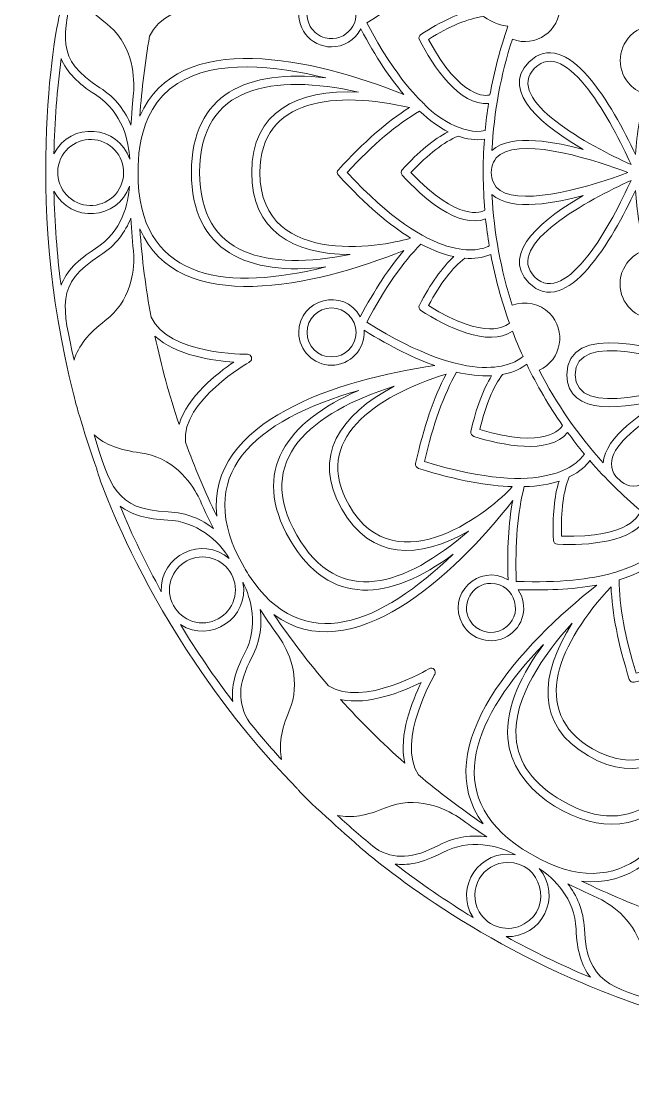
# Model space of a CAD drawing. Header units: inches. Extents: x 34 to 3700, y -15 to 877.
# Drawn here: x 34 to 331, y -7 to 505 of the extents above; entities that cross this region are included whole.
import ezdxf

# ---------------------------------------------------------------- set-up
doc = ezdxf.new("R2010")
doc.units = ezdxf.units.IN
doc.header["$MEASUREMENT"] = 0
doc.layers.add('_U+0421_U+043B_U+043E_U+0439 1', color=7, linetype='Continuous')

msp = doc.modelspace()

# ---------------------------------------------------------------- linework, layer by layer
at = {"layer": '_U+0421_U+043B_U+043E_U+0439 1', "color": 1, "lineweight": 9, "true_color": 0xff0000}
for points, knots in [([(885.18, 539.34), (885.34, 540.34), (879.04, 561.38), (874.14, 575.06), (874.1, 576.06), (848.02, 657.49), (777.01, 729.88), (776.46, 730.51), (773.72, 733.55), (772.99, 733.95), (718.8, 787.77), (653.77, 823.99), (585.33, 842.75), (584.33, 843.54), (560.87, 848.85), (548.94, 851.01), (547.94, 851.58), (462.62, 869.67), (364.53, 844.05), (363.32, 844.23), (340.67, 837.25), (328.81, 833), (324.81, 832.85), (251.15, 804.4), (197.6, 757.48), (178.33, 740.58), (179.49, 741), (172.8, 734.81), (171.58, 734.44), (167.67, 729.76), (166.86, 728.71), (160.15, 721.83), (153.71, 714.75), (147.52, 707.49), (146.52, 707.06), (87.96, 642.13), (61.12, 544.19), (60.32, 543.18), (55.05, 519.91), (52.86, 507.79), (52.29, 506.79), (34.21, 421.42), (59.82, 323.39), (59.67, 322.39), (65.96, 301.35), (70.87, 287.66), (70.94, 285.8), (97.87, 204.34), (167.99, 132.85), (168.33, 132.46), (168.69, 132.06), (169.05, 131.66), (169.55, 130.01), (194.12, 108.3), (196.38, 106.38), (196.8, 105.38), (241.92, 65.74), (306.51, 38.42), (323.89, 31.07), (341.63, 24.92), (359.67, 19.98), (360.67, 19.18), (384.17, 13.87), (396.07, 11.72), (397.07, 11.15), (482.4, -6.94), (580.48, 18.68), (581.5, 18.52), (602.65, 24.87), (616.18, 29.72), (617.18, 29.75), (698.63, 55.85), (771.02, 126.85), (771.41, 127.2), (771.81, 127.55), (772.2, 127.91), (773.42, 128.28), (777.34, 132.97), (778.15, 134.01), (784.85, 140.89), (791.3, 147.97), (797.48, 155.23), (798.48, 155.65), (857.05, 220.6), (883.89, 318.56), (884.67, 319.56), (889.87, 342.38), (892.14, 354.91), (892.73, 355.91), (910.8, 441.3), (885.18, 539.34)], [0, 0, 0, 0, 1, 1, 1, 2, 2, 2, 3, 3, 3, 4, 4, 4, 5, 5, 5, 6, 6, 6, 7, 7, 7, 8, 8, 8, 9, 9, 9, 10, 10, 10, 11, 11, 11, 12, 12, 12, 13, 13, 13, 14, 14, 14, 15, 15, 15, 16, 16, 16, 17, 17, 17, 18, 18, 18, 19, 19, 19, 20, 20, 20, 21, 21, 21, 22, 22, 22, 23, 23, 23, 24, 24, 24, 25, 25, 25, 26, 26, 26, 27, 27, 27, 28, 28, 28, 29, 29, 29, 30, 30, 30, 30]), ([(234.83, 524.98), (224.44, 521.3), (212.98, 515.56), (200.59, 507.85), (200.64, 510.64), (199.98, 513.46), (198.49, 516.04), (191.42, 528.29), (173.03, 525.79), (169.39, 512.21), (166.69, 502.14), (174.28, 492.21), (184.76, 492.21), (190.5, 492.21), (196.07, 495.39), (198.87, 500.9), (206.23, 487.14), (213.27, 476.84), (219.81, 469.15), (176.29, 486.69), (110.35, 501.55), (91.78, 458.71), (92.73, 472.13), (94.35, 484.96), (96.53, 497.41), (104.82, 515.82), (142.55, 515.6), (142.95, 515.6), (144.99, 515.56), (145.78, 518.33), (143.95, 519.34), (143.61, 519.53), (110.46, 538.2), (112.48, 558.25), (117.11, 571.33), (122.65, 584.67), (129.1, 597.91), (123.87, 551.46), (188.78, 531.48), (234.83, 524.98)], [0, 0, 0, 0, 1, 1, 1, 2, 2, 2, 3, 3, 3, 4, 4, 4, 5, 5, 5, 6, 6, 6, 7, 7, 7, 8, 8, 8, 9, 9, 9, 10, 10, 10, 11, 11, 11, 12, 12, 12, 13, 13, 13, 13]), ([(295.52, 511.86), (295.52, 518.55), (291.54, 524.64), (285.52, 527.39), (293.9, 543.64), (304.34, 558.67), (316.49, 572.12), (317.15, 559.46), (336.44, 546.97), (347.43, 540.61), (327.45, 545.93), (298.89, 550.09), (298.89, 529.42), (298.89, 503.68), (343.06, 515.72), (367.15, 524.47), (360.66, 517.13), (354.82, 509.01), (349.83, 500.14), (348.86, 502.47), (337.43, 505.43), (329.72, 497.72), (323.07, 491.07), (323.07, 480.25), (329.72, 473.6), (331.13, 472.19), (335.26, 469.11), (337.11, 469.6), (334.51, 460.4), (332.75, 450.45), (332.11, 440.14), (321.21, 463.45), (298.56, 502.95), (280.4, 484.79), (265.78, 470.17), (288.92, 452.92), (306.81, 442.55), (294.48, 445.84), (271.9, 450.68), (262.54, 442.04), (263.48, 460.75), (266.89, 478.82), (272.43, 495.94), (283.68, 491.67), (295.52, 500.06), (295.52, 511.86)], [0, 0, 0, 0, 1, 1, 1, 2, 2, 2, 3, 3, 3, 4, 4, 4, 5, 5, 5, 6, 6, 6, 7, 7, 7, 8, 8, 8, 9, 9, 9, 10, 10, 10, 11, 11, 11, 12, 12, 12, 13, 13, 13, 14, 14, 14, 15, 15, 15, 15]), ([(60.01, 522.76), (62.13, 516.02), (67.02, 510.07), (75.02, 503.99), (87.89, 494.2), (89.15, 479.01), (88.82, 471.14), (88.47, 467.67), (87.99, 463.22), (87.47, 454.29), (84.83, 460.8), (80.26, 467.49), (72.4, 472.45), (50.55, 486.24), (54.44, 497.63), (60.01, 522.76)], [0, 0, 0, 0, 1, 1, 1, 2, 2, 2, 3, 3, 3, 4, 4, 4, 5, 5, 5, 5]), ([(243.48, 523.51), (247.13, 517.64), (250.79, 513.37), (254.24, 510.27), (246.69, 508.58), (237.9, 504.56), (228.02, 498.27), (227.15, 497.71), (226.85, 496.58), (227.32, 495.66), (233.91, 483), (246.75, 463.43), (260.86, 464.77), (260.19, 460.42), (259.64, 456.05), (259.23, 451.65), (249, 449.29), (234.68, 458.53), (229.28, 464.88), (228.44, 465.88), (216.72, 475.67), (201.8, 503.9), (217.33, 513.65), (231.33, 520.23), (243.48, 523.51)], [0, 0, 0, 0, 1, 1, 1, 2, 2, 2, 3, 3, 3, 4, 4, 4, 5, 5, 5, 6, 6, 6, 7, 7, 7, 8, 8, 8, 8]), ([(181.66, 496.62), (178.59, 497.44), (176.03, 499.41), (174.44, 502.16), (169.86, 510.09), (175.62, 519.98), (184.71, 519.98), (188.82, 519.98), (192.83, 517.85), (195.02, 514.04), (200.32, 504.88), (191.81, 493.9), (181.66, 496.62)], [0, 0, 0, 0, 1, 1, 1, 2, 2, 2, 3, 3, 3, 4, 4, 4, 4]), ([(261.55, 468.93), (259.78, 468.47), (247.47, 466.54), (231.73, 495.88), (242.1, 502.31), (251.08, 506.02), (258.44, 506.95), (263.34, 503.62), (267.54, 502.55), (270.24, 502.25), (266.46, 491.44), (263.55, 480.3), (261.55, 468.93)], [0, 0, 0, 0, 1, 1, 1, 2, 2, 2, 3, 3, 3, 4, 4, 4, 4]), ([(283.23, 481.96), (298.69, 497.42), (320.95, 455.11), (329.96, 435.22), (310.25, 444.07), (267.93, 466.66), (283.23, 481.96)], [0, 0, 0, 0, 1, 1, 1, 2, 2, 2, 2]), ([(53.65, 486.56), (56.33, 479.99), (61.73, 474.46), (70.27, 469.07), (83.74, 460.58), (86.44, 445.9), (86.86, 437.94), (86.86, 437.88), (86.86, 437.83), (86.86, 437.77), (81.25, 454.38), (58.23, 456.28), (50.15, 440.42), (50.48, 456.02), (51.66, 471.42), (53.65, 486.56)], [0, 0, 0, 0, 1, 1, 1, 2, 2, 2, 3, 3, 3, 4, 4, 4, 5, 5, 5, 5]), ([(109.99, 474.43), (128.52, 486.29), (157.5, 483.24), (181.97, 477.17), (144.09, 481.57), (116.79, 469.65), (116.79, 431.36), (116.79, 392.98), (144.21, 381.16), (182.03, 385.57), (135.03, 373.89), (93.54, 378.35), (90.95, 426.51), (91.1, 432.46), (88.4, 460.63), (109.99, 474.43)], [0, 0, 0, 0, 1, 1, 1, 2, 2, 2, 3, 3, 3, 4, 4, 4, 5, 5, 5, 5]), ([(120.79, 431.36), (120.79, 473.84), (156.52, 479.34), (197.83, 470.33), (168.1, 471.57), (146.01, 460.99), (146.01, 431.36), (146.01, 403.16), (165.76, 391.67), (193.83, 391.58), (153.69, 383.71), (120.79, 390.59), (120.79, 431.36)], [0, 0, 0, 0, 1, 1, 1, 2, 2, 2, 3, 3, 3, 4, 4, 4, 4]), ([(150.01, 431.36), (150.01, 467.84), (187.24, 470.87), (222.55, 462.83), (211.76, 456.05), (200.18, 445.95), (188.06, 432.71), (187.36, 431.95), (187.36, 430.78), (188.06, 430.01), (201.58, 415.25), (213.23, 405.66), (223.08, 399.56), (214.87, 396.68), (150.01, 382.76), (150.01, 431.36)], [0, 0, 0, 0, 1, 1, 1, 2, 2, 2, 3, 3, 3, 4, 4, 4, 5, 5, 5, 5]), ([(219.04, 432.71), (218.34, 431.95), (218.34, 430.78), (219.04, 430.01), (228.72, 419.44), (246.19, 403.9), (259.45, 408.86), (259.9, 404.46), (260.49, 400.1), (261.21, 395.76), (256.49, 393.36), (234.27, 386.1), (192.26, 431.36), (204.73, 444.8), (216.55, 454.78), (227.43, 461.1), (232.47, 456.37), (237.12, 453.19), (241.25, 451.09), (234.4, 447.5), (226.94, 441.35), (219.04, 432.71)], [0, 0, 0, 0, 1, 1, 1, 2, 2, 2, 3, 3, 3, 4, 4, 4, 5, 5, 5, 6, 6, 6, 7, 7, 7, 7]), ([(81.8, 423.37), (77.39, 415.73), (67.59, 413.1), (59.95, 417.51), (52.31, 421.92), (49.69, 431.72), (54.1, 439.36), (58.51, 447), (68.3, 449.63), (75.95, 445.22), (83.59, 440.81), (86.21, 431.01), (81.8, 423.37)], [0, 0, 0, 0, 1, 1, 1, 2, 2, 2, 3, 3, 3, 4, 4, 4, 4]), ([(259.06, 413.07), (257.63, 412.24), (246.24, 406.89), (223.24, 431.36), (231.59, 440.26), (239.3, 446.17), (246.17, 448.98), (250.23, 447.56), (254.67, 446.84), (258.87, 447.5), (258, 435.69), (258.11, 424.4), (259.06, 413.07)], [0, 0, 0, 0, 1, 1, 1, 2, 2, 2, 3, 3, 3, 4, 4, 4, 4]), ([(328.37, 431.35), (311.64, 424.99), (278.2, 414.82), (266.49, 422.64), (260.83, 426.42), (260.76, 436.26), (266.49, 440.09), (279.03, 448.46), (314.17, 436.7), (328.37, 431.35)], [0, 0, 0, 0, 1, 1, 1, 2, 2, 2, 3, 3, 3, 3]), ([(50.15, 422.3), (58.1, 406.63), (81.01, 408.2), (86.82, 424.77), (86.25, 416.64), (83.27, 402.68), (70.27, 394.47), (61.65, 389.03), (56.22, 383.44), (53.56, 376.78), (51.63, 391.72), (50.48, 406.91), (50.15, 422.3)], [0, 0, 0, 0, 1, 1, 1, 2, 2, 2, 3, 3, 3, 4, 4, 4, 4]), ([(329.98, 427.49), (321.12, 407.77), (298.53, 365.47), (283.23, 380.76), (267.79, 396.21), (310.03, 418.46), (329.98, 427.49)], [0, 0, 0, 0, 1, 1, 1, 2, 2, 2, 2]), ([(285.4, 335.57), (296.34, 340.5), (298.78, 354.79), (290.43, 363.14), (285.7, 367.87), (278.56, 369.37), (272.36, 367.03), (266.86, 384.08), (263.48, 402.07), (262.54, 420.69), (271.9, 412.05), (294.41, 416.87), (306.82, 420.17), (288.92, 409.81), (265.78, 392.56), (280.41, 377.93), (298.52, 359.82), (321.17, 399.19), (332.12, 422.58), (332.71, 413), (334.31, 403.09), (337.08, 393.27), (334.74, 394.16), (324.62, 388.2), (324.62, 377.32), (324.62, 367.92), (332.27, 360.27), (341.67, 360.27), (343.72, 360.27), (348.83, 361), (349.77, 362.71), (354.51, 354.25), (360.27, 346.03), (367.16, 338.26), (342.95, 347.04), (298.89, 359.01), (298.89, 333.31), (298.89, 312.64), (327.5, 316.81), (347.43, 322.12), (336.44, 315.76), (317.15, 303.27), (316.49, 290.6), (304.29, 304.12), (293.8, 319.22), (285.4, 335.57)], [0, 0, 0, 0, 1, 1, 1, 2, 2, 2, 3, 3, 3, 4, 4, 4, 5, 5, 5, 6, 6, 6, 7, 7, 7, 8, 8, 8, 9, 9, 9, 10, 10, 10, 11, 11, 11, 12, 12, 12, 13, 13, 13, 14, 14, 14, 15, 15, 15, 15]), ([(72.41, 391.09), (80.22, 396.02), (84.79, 402.67), (87.43, 409.16), (87.77, 403.13), (88.25, 397.13), (88.87, 391.15), (89.01, 383.01), (87.27, 368.88), (75.02, 359.56), (66.88, 353.37), (61.96, 347.32), (59.9, 340.43), (54.33, 365.76), (50.59, 377.33), (72.41, 391.09)], [0, 0, 0, 0, 1, 1, 1, 2, 2, 2, 3, 3, 3, 4, 4, 4, 5, 5, 5, 5]), ([(129.1, 264.81), (123.4, 276.51), (118.31, 288.49), (113.87, 300.61), (111.89, 320.7), (144.66, 339.35), (144.99, 339.54), (146.83, 340.57), (145.98, 343.36), (143.98, 343.28), (143.6, 343.28), (105.51, 342.89), (97.26, 361.27), (94.7, 375.02), (92.83, 389.24), (91.78, 404.02), (110.4, 361.05), (176.63, 376.17), (219.86, 393.6), (212.67, 385.17), (205.57, 374.4), (198.67, 361.44), (190.76, 375.86), (168.85, 370.17), (168.85, 353.83), (168.85, 345.07), (175.97, 337.95), (184.73, 337.95), (193.77, 337.95), (201.18, 345.57), (200.56, 354.89), (213.9, 346.58), (225.22, 341.15), (234.77, 337.74), (188.58, 331.21), (123.88, 311.19), (129.1, 264.81)], [0, 0, 0, 0, 1, 1, 1, 2, 2, 2, 3, 3, 3, 4, 4, 4, 5, 5, 5, 6, 6, 6, 7, 7, 7, 8, 8, 8, 9, 9, 9, 10, 10, 10, 11, 11, 11, 12, 12, 12, 12]), ([(228.09, 396.66), (234.18, 393.4), (239.49, 391.52), (244.03, 390.56), (238.33, 385.32), (232.73, 377.45), (227.32, 367.07), (226.85, 366.15), (227.15, 365.01), (228.02, 364.46), (240, 356.82), (260.88, 346.32), (272.45, 354.42), (274.03, 350.31), (275.75, 346.26), (277.58, 342.25), (273.53, 338.65), (253.9, 326.11), (201.8, 358.83), (210.38, 375.04), (219.21, 387.74), (228.09, 396.66)], [0, 0, 0, 0, 1, 1, 1, 2, 2, 2, 3, 3, 3, 4, 4, 4, 5, 5, 5, 6, 6, 6, 7, 7, 7, 7]), ([(249.32, 389.8), (253.57, 389.48), (258.05, 389.93), (261.94, 391.64), (264.06, 380.28), (267.08, 369.16), (270.98, 358.37), (269.52, 356.97), (259.74, 349.49), (231.73, 366.85), (237.5, 377.6), (243.41, 385.31), (249.32, 389.8)], [0, 0, 0, 0, 1, 1, 1, 2, 2, 2, 3, 3, 3, 4, 4, 4, 4]), ([(196.62, 353.83), (196.62, 347.28), (191.29, 341.95), (184.73, 341.95), (178.18, 341.95), (172.85, 347.28), (172.85, 353.83), (172.85, 360.38), (178.18, 365.71), (184.73, 365.71), (191.29, 365.71), (196.62, 360.38), (196.62, 353.83)], [0, 0, 0, 0, 1, 1, 1, 2, 2, 2, 3, 3, 3, 4, 4, 4, 4]), ([(368.99, 333.3), (348.77, 325.61), (302.89, 311.68), (302.89, 333.31), (302.89, 355.15), (348.5, 341.01), (368.99, 333.3)], [0, 0, 0, 0, 1, 1, 1, 2, 2, 2, 2]), ([(99.09, 352.09), (109.31, 342.58), (127.54, 340.11), (137.37, 339.48), (129.22, 334), (114.8, 322.71), (110.82, 309.3), (106.11, 323.22), (102.18, 337.51), (99.09, 352.09)], [0, 0, 0, 0, 1, 1, 1, 2, 2, 2, 3, 3, 3, 3]), ([(296.77, 308.76), (295.85, 307.18), (288.51, 297.11), (256.64, 306.73), (259.42, 318.61), (263.14, 327.59), (267.69, 333.45), (273.51, 334.56), (277.23, 336.77), (279.36, 338.47), (284.33, 328.15), (290.14, 318.22), (296.77, 308.76)], [0, 0, 0, 0, 1, 1, 1, 2, 2, 2, 3, 3, 3, 4, 4, 4, 4]), ([(193.22, 270.12), (174.98, 301.7), (205.7, 322.95), (240.31, 333.64), (234.35, 322.37), (229.37, 307.83), (225.49, 290.31), (225.27, 289.3), (225.85, 288.28), (226.84, 287.97), (245.94, 281.94), (260.82, 279.47), (272.4, 279.11), (263.29, 268.51), (216.37, 230.02), (193.22, 270.12)], [0, 0, 0, 0, 1, 1, 1, 2, 2, 2, 3, 3, 3, 4, 4, 4, 5, 5, 5, 5]), ([(229.8, 291.24), (233.88, 309.11), (239.13, 323.66), (245.4, 334.58), (250.91, 333.29), (256.7, 332.52), (262.37, 332.82), (258.23, 326.29), (254.85, 317.23), (252.32, 305.8), (252.1, 304.79), (252.68, 303.77), (253.67, 303.46), (267.23, 299.18), (290.15, 294.37), (299.23, 305.33), (301.82, 301.78), (304.52, 298.31), (307.34, 294.91), (304.48, 290.51), (288.93, 273.02), (229.8, 291.24)], [0, 0, 0, 0, 1, 1, 1, 2, 2, 2, 3, 3, 3, 4, 4, 4, 5, 5, 5, 6, 6, 6, 7, 7, 7, 7]), ([(189.75, 268.12), (203.91, 243.59), (226.83, 243.68), (251.08, 257.59), (220.29, 230.73), (188.32, 220.15), (167.91, 255.51), (146.68, 292.28), (174.86, 314.92), (215.15, 327.78), (188.78, 313.98), (174.94, 293.77), (189.75, 268.12)], [0, 0, 0, 0, 1, 1, 1, 2, 2, 2, 3, 3, 3, 4, 4, 4, 4]), ([(370.6, 329.44), (363.26, 313.11), (346.81, 282.27), (333, 279.52), (327.61, 278.45), (324.72, 281.98), (322.65, 284.08), (310.53, 299.59), (352.61, 321.29), (370.6, 329.44)], [0, 0, 0, 0, 1, 1, 1, 2, 2, 2, 3, 3, 3, 3]), ([(197.99, 325.77), (163.08, 310.68), (145.27, 286.73), (164.45, 253.51), (183.59, 220.36), (213.18, 223.68), (243.78, 246.42), (209.02, 212.94), (170.84, 195.92), (144.49, 236.39), (143.7, 237.84), (143, 238.96), (142.51, 239.7), (116.1, 285.01), (147.59, 311.25), (197.99, 325.77)], [0, 0, 0, 0, 1, 1, 1, 2, 2, 2, 3, 3, 3, 4, 4, 4, 5, 5, 5, 5]), ([(69.59, 304.26), (74.79, 299.49), (82, 296.78), (91.96, 295.51), (107.64, 293.52), (116.28, 281.53), (120.07, 274.46), (122.43, 269.17), (124.91, 263.94), (127.49, 258.78), (121.96, 263.07), (114.69, 266.54), (105.46, 266.9), (79.65, 267.91), (77.34, 279.73), (69.59, 304.26)], [0, 0, 0, 0, 1, 1, 1, 2, 2, 2, 3, 3, 3, 4, 4, 4, 5, 5, 5, 5]), ([(310.03, 291.72), (317.7, 282.82), (325.75, 274.9), (334.51, 267.5), (334.09, 265.9), (329.83, 254.06), (296.25, 255.11), (295.87, 267.31), (297.13, 276.94), (300.01, 283.78), (305.4, 286.39), (308.43, 289.52), (310.03, 291.72)], [0, 0, 0, 0, 1, 1, 1, 2, 2, 2, 3, 3, 3, 4, 4, 4, 4]), ([(278.19, 279.1), (285.1, 279.32), (290.62, 280.36), (295.04, 281.8), (292.72, 274.41), (291.81, 264.79), (292.32, 253.09), (292.36, 252.05), (293.19, 251.23), (294.23, 251.18), (308.4, 250.56), (331.86, 251.86), (337.76, 264.8), (341.2, 262.01), (344.71, 259.33), (348.29, 256.77), (344, 242.86), (322.31, 237.81), (321.31, 237.31), (310.49, 234.29), (295.39, 232.41), (274.34, 233.2), (273.66, 251.52), (274.95, 266.93), (278.19, 279.1)], [0, 0, 0, 0, 1, 1, 1, 2, 2, 2, 3, 3, 3, 4, 4, 4, 5, 5, 5, 6, 6, 6, 7, 7, 7, 8, 8, 8, 8]), ([(226.92, 139.38), (215.97, 155.95), (234.59, 187.76), (234.78, 188.08), (235.84, 189.87), (233.8, 191.88), (232.03, 190.82), (231.7, 190.62), (199.77, 171.75), (183.24, 182.6), (173.73, 193.63), (164.9, 205.16), (156.79, 217.07), (194.35, 189.69), (243.94, 235.72), (272.59, 272.34), (270.58, 261.45), (269.82, 248.57), (270.32, 233.89), (256.26, 242.42), (240.13, 226.54), (248.3, 212.39), (252.69, 204.79), (262.39, 202.18), (270, 206.58), (277.82, 211.09), (280.43, 221.4), (275.23, 229.16), (287.84, 228.74), (301.19, 229.18), (313.44, 231.43), (276.85, 202.79), (230.83, 153.2), (258.21, 115.65), (247.37, 123.03), (236.93, 130.95), (226.92, 139.38)], [0, 0, 0, 0, 1, 1, 1, 2, 2, 2, 3, 3, 3, 4, 4, 4, 5, 5, 5, 6, 6, 6, 7, 7, 7, 8, 8, 8, 9, 9, 9, 10, 10, 10, 11, 11, 11, 12, 12, 12, 12]), ([(82.21, 269.7), (87.82, 265.38), (95.25, 263.3), (105.31, 262.9), (118.89, 262.37), (130.32, 252.97), (135.16, 244.24), (121.97, 255.59), (101.41, 245.74), (102.2, 228.19), (94.81, 241.6), (88.13, 255.46), (82.21, 269.7)], [0, 0, 0, 0, 1, 1, 1, 2, 2, 2, 3, 3, 3, 4, 4, 4, 4]), ([(106.15, 229.09), (106.15, 237.91), (113.33, 245.08), (122.15, 245.08), (130.97, 245.08), (138.15, 237.91), (138.15, 229.09), (138.15, 220.27), (130.97, 213.09), (122.15, 213.09), (113.33, 213.09), (106.15, 220.27), (106.15, 229.09)], [0, 0, 0, 0, 1, 1, 1, 2, 2, 2, 3, 3, 3, 4, 4, 4, 4]), ([(332.38, 188.66), (326.98, 206.18), (324.24, 221.41), (324.22, 234), (330.83, 236), (335.91, 238.43), (339.79, 240.96), (339.47, 233.23), (341.08, 223.7), (344.6, 212.53), (344.91, 211.54), (345.92, 210.96), (346.94, 211.18), (378.77, 218.23), (384.51, 230.22), (385.45, 235.5), (389.47, 233.71), (393.56, 232.06), (397.68, 230.52), (397.36, 225.11), (392.35, 202.36), (332.38, 188.66)], [0, 0, 0, 0, 1, 1, 1, 2, 2, 2, 3, 3, 3, 4, 4, 4, 5, 5, 5, 6, 6, 6, 7, 7, 7, 7]), ([(111.44, 212.23), (126.11, 202.88), (144.97, 215.57), (141.8, 232.73), (141.84, 232.66), (141.88, 232.59), (141.93, 232.51), (145.47, 225.13), (149.67, 211.73), (142.61, 198.3), (137.94, 189.43), (136.03, 181.99), (136.93, 175), (127.8, 186.93), (119.29, 199.35), (111.44, 212.23)], [0, 0, 0, 0, 1, 1, 1, 2, 2, 2, 3, 3, 3, 4, 4, 4, 5, 5, 5, 5]), ([(268, 210.04), (262.32, 206.76), (255.04, 208.71), (251.76, 214.39), (247.2, 222.3), (252.94, 232.21), (262.03, 232.21), (274.16, 232.21), (278.48, 216.1), (268, 210.04)], [0, 0, 0, 0, 1, 1, 1, 2, 2, 2, 3, 3, 3, 3]), ([(311.26, 152.08), (279.77, 170.26), (295.51, 203.91), (320.28, 230.63), (320.75, 217.9), (323.71, 202.82), (329.11, 185.7), (329.42, 184.72), (330.43, 184.13), (331.45, 184.35), (350.99, 188.68), (365.12, 193.98), (375.33, 199.45), (373.06, 187.37), (352.03, 128.54), (311.26, 152.08)], [0, 0, 0, 0, 1, 1, 1, 2, 2, 2, 3, 3, 3, 4, 4, 4, 5, 5, 5, 5]), ([(145.13, 164.64), (138.79, 174.36), (139.26, 183.36), (146.14, 196.44), (150.43, 204.58), (151.07, 212.59), (150.14, 219.51), (153.42, 214.52), (156.83, 209.6), (160.35, 204.76), (164.55, 197.8), (170.14, 184.66), (164.17, 170.43), (160.31, 161.23), (159.05, 153.66), (160.54, 146.79), (155.24, 152.59), (150.11, 158.55), (145.13, 164.64)], [0, 0, 0, 0, 1, 1, 1, 2, 2, 2, 3, 3, 3, 4, 4, 4, 5, 5, 5, 6, 6, 6, 6]), ([(309.26, 148.61), (333.63, 134.54), (353.47, 145.8), (367.62, 170.13), (354.35, 131.42), (331.95, 106.39), (296.65, 126.77), (282.65, 134.85), (275.1, 145.19), (274.21, 157.5), (272.81, 176.82), (287.69, 197.89), (301.45, 213.01), (285.57, 187.99), (283.5, 163.49), (309.26, 148.61)], [0, 0, 0, 0, 1, 1, 1, 2, 2, 2, 3, 3, 3, 4, 4, 4, 5, 5, 5, 5]), ([(287.57, 202.66), (277.38, 188.95), (269.09, 172.77), (270.22, 157.22), (272.05, 131.93), (301.76, 115.46), (320.42, 115.46), (343.2, 115.47), (357.92, 136.05), (366.92, 156.88), (353.52, 110.35), (328.92, 76.67), (285.93, 98.5), (285.93, 98.5), (277.37, 103.45), (277.37, 103.45), (236.96, 129.9), (254.33, 168.15), (287.57, 202.66)], [0, 0, 0, 0, 1, 1, 1, 2, 2, 2, 3, 3, 3, 4, 4, 4, 5, 5, 5, 6, 6, 6, 6]), ([(406.46, 55.39), (388.04, 63.68), (388.27, 101.43), (388.27, 101.82), (388.29, 103.88), (385.53, 104.62), (384.52, 102.81), (384.33, 102.47), (365.67, 69.32), (345.61, 71.35), (332.53, 75.97), (319.18, 81.51), (305.98, 87.94), (352.32, 82.75), (372.36, 147.45), (378.88, 193.69), (382.59, 183.25), (388.37, 171.72), (396.14, 159.26), (379.71, 159.62), (373.65, 137.8), (387.82, 129.62), (399.97, 122.61), (414.78, 133.8), (411.11, 147.49), (409.96, 151.75), (407.12, 155.47), (402.76, 157.62), (416.63, 165.02), (426.99, 172.11), (434.72, 178.68), (417.16, 135.12), (402.32, 69.2), (445.16, 50.64), (431.99, 51.58), (419.16, 53.16), (406.46, 55.39)], [0, 0, 0, 0, 1, 1, 1, 2, 2, 2, 3, 3, 3, 4, 4, 4, 5, 5, 5, 6, 6, 6, 7, 7, 7, 8, 8, 8, 9, 9, 9, 10, 10, 10, 11, 11, 11, 12, 12, 12, 12]), ([(220.23, 145.15), (209.28, 154.81), (198.89, 165.09), (189.11, 175.93), (202.66, 173), (219.46, 179.89), (228.21, 184.23), (223.93, 175.47), (217.16, 158.7), (220.23, 145.15)], [0, 0, 0, 0, 1, 1, 1, 2, 2, 2, 3, 3, 3, 3]), ([(187.56, 119.74), (194.34, 118.36), (201.81, 119.64), (210.87, 123.44), (225.83, 129.72), (239.65, 123.16), (246.28, 118.93), (249.15, 116.85), (252.17, 114.6), (260.05, 109.39), (253.1, 110.35), (245.05, 109.72), (236.87, 105.41), (224.2, 98.75), (215.36, 98.1), (205.98, 103.83), (199.69, 108.96), (193.55, 114.26), (187.56, 119.74)], [0, 0, 0, 0, 1, 1, 1, 2, 2, 2, 3, 3, 3, 4, 4, 4, 5, 5, 5, 6, 6, 6, 6]), ([(215.64, 96.18), (221.08, 95.52), (228.11, 96.29), (238.73, 101.87), (251.25, 108.46), (265.96, 105.41), (273.89, 100.65), (256.77, 103.85), (244.02, 85.06), (253.34, 70.32), (240.29, 78.27), (227.71, 86.91), (215.64, 96.18)], [0, 0, 0, 0, 1, 1, 1, 2, 2, 2, 3, 3, 3, 4, 4, 4, 4]), ([(256.37, 73.01), (250.21, 83.69), (257.97, 97), (270.2, 97), (286.53, 97), (292.34, 75.31), (278.22, 67.16), (270.58, 62.75), (260.78, 65.38), (256.37, 73.01)], [0, 0, 0, 0, 1, 1, 1, 2, 2, 2, 3, 3, 3, 3]), ([(269.35, 61.05), (286.56, 60.26), (296.87, 80.61), (285.4, 94.01), (285.48, 93.96), (285.57, 93.92), (285.65, 93.87), (292.41, 89.26), (302.74, 79.77), (303.33, 64.58), (303.73, 54.42), (305.85, 46.94), (310.27, 41.31), (296.23, 47.17), (282.57, 53.77), (269.35, 61.05)], [0, 0, 0, 0, 1, 1, 1, 2, 2, 2, 3, 3, 3, 4, 4, 4, 5, 5, 5, 5]), ([(307.33, 64.73), (306.97, 73.91), (303.54, 81.15), (299.28, 86.67), (304.7, 83.94), (310.2, 81.34), (315.77, 78.86), (322.9, 74.85), (334.03, 66.28), (335.95, 51.23), (337.23, 41.1), (340.01, 33.82), (344.93, 28.6), (320.25, 36.43), (308.34, 38.97), (307.33, 64.73)], [0, 0, 0, 0, 1, 1, 1, 2, 2, 2, 3, 3, 3, 4, 4, 4, 5, 5, 5, 5])]:
    msp.add_open_spline(points, degree=3, knots=knots, dxfattribs=at)

doc.saveas('drawing.dxf')
